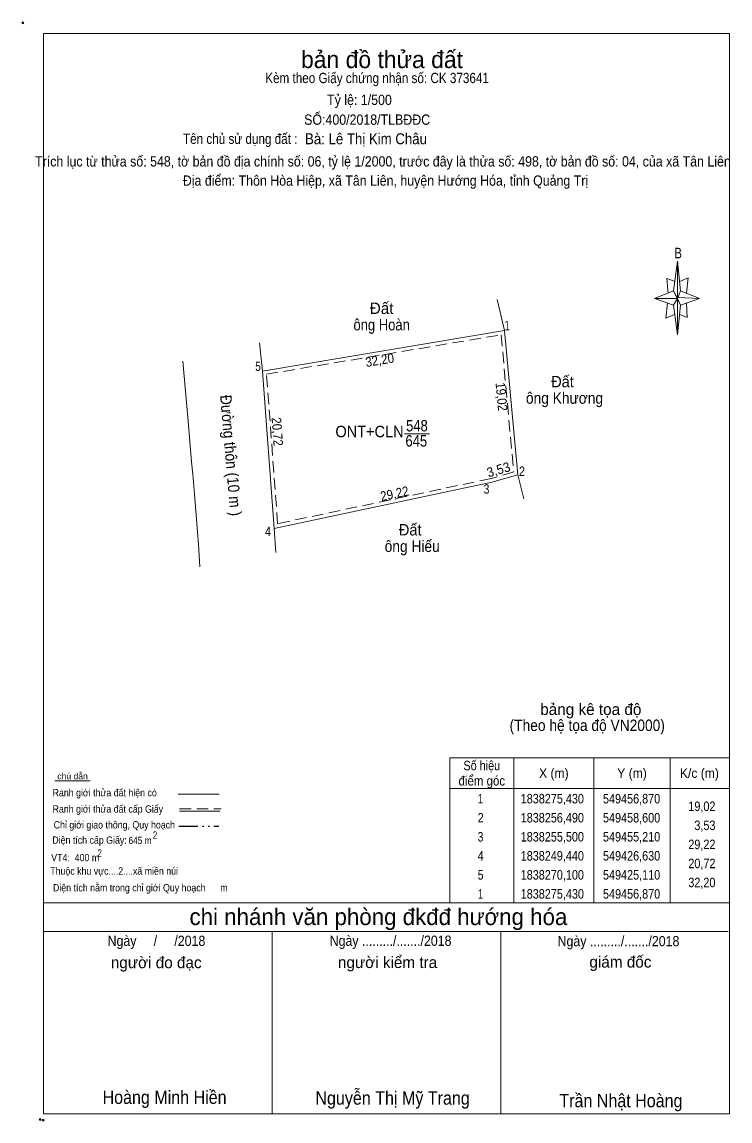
# Model space of a CAD drawing. Header units: metres. Extents: x 548819 to 549486, y 1838172 to 1838316.
# Drawn here: x 549393.6 to 549486.4, y 1838171.6 to 1838315.9 of the extents above; entities that cross this region are included whole.
import ezdxf
from ezdxf.enums import TextEntityAlignment as Align

# ---------------------------------------------------------------- set-up
doc = ezdxf.new("R2010")
doc.units = ezdxf.units.M
doc.header["$LTSCALE"] = 0.5
doc.header["$PDMODE"] = 32
doc.header["$PDSIZE"] = 0.25
for name, pattern in [('DASH_DOUBLE_DOT', [9.2, 5, -1.2, 0.3, -1.2, 0.3, -1.2]), ('DOTTED', [1.5, 0.3, -1.2]), ('MEDIUM_DASHED', [4.5, 3, -1.5])]:
    doc.linetypes.add(name, pattern=pattern)
for name, color, linetype, lineweight in [('1', 7, 'DOTTED', 13), ('10', 7, 'Continuous', 13), ('18', 7, 'Continuous', 25), ('23', 7, 'Continuous', 13), ('28', 7, 'Continuous', 13), ('61', 7, 'Continuous', 13), ('63', 7, 'Continuous', 13)]:
    doc.layers.add(name, color=color, linetype=linetype, lineweight=lineweight)
doc.layers.add('13', color=7, linetype='Continuous')

msp = doc.modelspace()

# ---------------------------------------------------------------- linework, layer by layer
at = {"layer": '1', "linetype": 'Continuous'}
msp.add_lwpolyline([(549456.87, 1838275.43), (549458.6, 1838256.49), (549455.21, 1838255.5), (549426.63, 1838249.44), (549425.11, 1838270.1)], close=True, dxfattribs=at)
at = {"layer": '1', "linetype": 'MEDIUM_DASHED'}
msp.add_lwpolyline([(549425.64, 1838269.68), (549456.42, 1838274.85), (549458.06, 1838256.85), (549455.09, 1838255.99), (549427.09, 1838250.05)], close=True, dxfattribs=at)
at = {"layer": '10'}
for p, q in [((549456.87, 1838275.43), (549455.91, 1838279.47)), ((549425.11, 1838270.1), (549456.87, 1838275.43)), ((549425.11, 1838270.1), (549456.87, 1838275.43)), ((549458.6, 1838256.49), (549459.4, 1838253.34)), ((549426.63, 1838249.44), (549455.21, 1838255.5))]:
    msp.add_line(p, q, dxfattribs=at)
msp.add_lwpolyline([(549426.63, 1838249.44), (549455.21, 1838255.5), (549458.6, 1838256.49), (549459.4, 1838253.34)], dxfattribs=at)
msp.add_lwpolyline([(549426.63, 1838249.44), (549455.21, 1838255.5), (549458.6, 1838256.49), (549459.4, 1838253.34)], dxfattribs=at)
at = {"layer": '18', "lineweight": 13}
for p, q in [((549456.87, 1838275.43), (549458.6, 1838256.49)), ((549424.71, 1838273.78), (549425.11, 1838270.1)), ((549415.95, 1838256.55), (549416.17, 1838253.92)), ((549416.17, 1838253.92), (549416.64, 1838248.44)), ((549416.64, 1838248.44), (549416.71, 1838247.37)), ((549416.71, 1838247.37), (549416.9, 1838244.4))]:
    msp.add_line(p, q, dxfattribs=at)
msp.add_lwpolyline([(549415.35, 1838263.52), (549415.81, 1838258.19), (549415.95, 1838256.55)], dxfattribs=at)
at = {"layer": '23'}
for q in [(549425.11, 1838270.1), (549425.11, 1838270.1), (549425.11, 1838270.1), (549426.84, 1838246.28)]:
    msp.add_line((549426.63, 1838249.44), q, dxfattribs=at)
at = {"layer": '28'}
for p, q in [((549396.38, 1838236.79), (549396.38, 1838294.17)), ((549479.04, 1838280.64), (549479.54, 1838284.54)), ((549479.94, 1838280.64), (549482.44, 1838279.64)), ((549479.04, 1838278.74), (549476.54, 1838279.64)), ((549479.94, 1838278.74), (549479.54, 1838274.84)), ((549480.74, 1838279.04), (549480.84, 1838277.14)), ((549480.84, 1838277.14), (549479.84, 1838277.54)), ((549396.38, 1838215.53), (549396.38, 1838236.79)), ((549397.88, 1838216.31), (549402.48, 1838216.31)), ((549414.04, 1838214.54), (549419.42, 1838214.54)), ((549414.24, 1838212.3), (549419.5, 1838212.3)), ((549396.38, 1838200.3), (549486.38, 1838200.3)), ((549396.38, 1838196.5), (549486.18, 1838196.5)), ((549396.38, 1838196.5), (549486.18, 1838196.5)), ((549396.38, 1838196.5), (549486.18, 1838196.5)), ((549426.38, 1838172.6), (549426.38, 1838196.5)), ((549456.38, 1838172.6), (549456.38, 1838196.5))]:
    msp.add_line(p, q, dxfattribs=at)
at = {"layer": '28', "linetype": 'MEDIUM_DASHED'}
msp.add_line((549414.24, 1838212.62), (549419.68, 1838212.62), dxfattribs=at)
at = {"layer": '28', "linetype": 'DASH_DOUBLE_DOT', "lineweight": 25}
msp.add_line((549414.14, 1838210.33), (549419.38, 1838210.33), dxfattribs=at)
at = {"layer": '28'}
for points in [[(549396.38, 1838294.17), (549396.38, 1838314.4), (549486.38, 1838314.4), (549486.38, 1838215.53)], [(549479.24, 1838281.84), (549478.14, 1838282.24), (549478.34, 1838280.34)], [(549479.84, 1838281.84), (549480.94, 1838282.34), (549480.74, 1838280.34)], [(549479.54, 1838279.64), (549479.04, 1838280.64), (549476.54, 1838279.64)], [(549479.54, 1838279.64), (549479.94, 1838278.74), (549482.44, 1838279.64)], [(549478.24, 1838279.04), (549478.04, 1838277.04), (549479.14, 1838277.54)], [(549486.38, 1838215.53), (549486.38, 1838172.6), (549396.38, 1838172.6), (549396.38, 1838215.53)], [(549486.38, 1838172.6), (549396.38, 1838172.6), (549396.38, 1838196.5)]]:
    msp.add_lwpolyline(points, dxfattribs=at)
for points in [[(549479.54, 1838284.54), (549479.94, 1838280.64), (549479.54, 1838279.64)], [(549479.54, 1838279.64), (549476.54, 1838279.64), (549479.04, 1838280.64), (549479.94, 1838278.74), (549482.44, 1838279.64), (549479.54, 1838279.74)], [(549479.54, 1838279.64), (549479.54, 1838274.84), (549479.04, 1838278.74)]]:
    msp.add_lwpolyline(points, close=True, dxfattribs=at)
for p in [(549393.68, 1838315.8), (549395.92, 1838171.82), (549396.32, 1838171.76)]:
    msp.add_point(p, dxfattribs=at)
at = {"layer": '61'}
msp.add_line((549414.67, 1838271.4), (549415.35, 1838263.52), dxfattribs=at)
at = {"layer": '63'}
for p, q in [((549443.74, 1838261.87), (549447, 1838261.87)), ((549458.08, 1838219.3), (549458.08, 1838200.3)), ((549468.58, 1838219.3), (549468.58, 1838200.3)), ((549478.58, 1838219.3), (549478.58, 1838200.3)), ((549449.68, 1838215.3), (549486.38, 1838215.3))]:
    msp.add_line(p, q, dxfattribs=at)
msp.add_lwpolyline([(549449.68, 1838219.3), (549486.38, 1838219.3), (549486.38, 1838200.3), (549449.68, 1838200.3)], close=True, dxfattribs=at)

# ---------------------------------------------------------------- texts
at = {"layer": '13', "width": 0.85}
for s, p in [('548', (549445.37, 1838262.17)), ('645', (549445.285, 1838260.18))]:
    msp.add_text(s, height=1.5, dxfattribs=at).set_placement(p, align=Align.CENTER)
at = {"layer": '13', "width": 0.95}
msp.add_text('ONT+CLN', height=1.5, dxfattribs=at).set_placement((549443.62, 1838261.41), align=Align.RIGHT)
at = {"layer": '28'}
for s, height, p in [('bản đồ thửa đất', 2.25, (549440.785, 1838309.87)), ('bảng kê tọa độ', 1.5, (549468.18, 1838224.94)), ('chi nhánh văn phòng đkđđ hướng hóa', 2.187, (549440.315, 1838197.36)), ('người đo đạc', 1.5, (549411.165, 1838191.7)), ('người kiểm tra', 1.5, (549441.515, 1838191.72)), ('giám đốc', 1.5, (549472.065, 1838191.78))]:
    msp.add_text(s, height=height, dxfattribs=at).set_placement(p, align=Align.CENTER)
for s, height, width, p in [('Kèm theo Giấy chứng nhận số: CK 373641', 1.35, 0.85, (549440.14, 1838307.9)), ('Tỷ lệ: 1/500', 1.35, 0.9, (549437.83, 1838305.03)), ('SỐ:400/2018/TLBĐĐC', 1.35, 0.9, (549438.835, 1838302.43)), ('Tên chủ sử dụng đất :', 1.35, 0.85, (549422.185, 1838299.92)), ('Trích lục từ thửa số: 548, tờ bản đồ địa chính số: 06, tỷ lệ 1/2000, trước đây là thửa số: 498, tờ bản đồ số: 04, của xã Tân Liên', 1.35, 0.9, (549440.91, 1838296.95)), ('Địa điểm: Thôn Hòa Hiệp, xã Tân Liên, huyện Hướng Hóa, tỉnh Quảng Trị', 1.35, 0.9, (549441.245, 1838294.43)), ('B', 1.378, 0.8, (549479.64, 1838284.9)), ('(Theo hệ tọa độ VN2000)', 1.5, 0.9, (549467.71, 1838222.84)), ('chú dẫn', 0.8, 1.05, (549400.19, 1838216.51)), ('Ranh giới thửa đất hiện có ', 0.96, 0.9, (549404.565, 1838214.26)), ('Ranh giới thửa đất cấp Giấy', 0.96, 0.9, (549404.82, 1838212.12)), ('Chỉ giới giao thông, Quy hoạch', 0.96, 0.9, (549405.67, 1838210.04)), ('Diện tích cấp Giấy: ', 0.96, 0.9, (549402.575, 1838208.04)), ('645 m ', 0.96, 0.85, (549409.19, 1838207.99)), ('2', 0.96, 0.8, (549411.01, 1838208.7)), ('2', 0.96, 0.8, (549411.01, 1838208.7)), ('2', 0.96, 0.8, (549403.75, 1838206.34)), (' VT4:  400 m ', 0.96, 0.9, (549400.535, 1838205.74)), ('Thuộc khu vực....2....xã miền núi', 0.96, 0.9, (549405.64, 1838203.98)), ('Diện tích nằm trong chỉ giới Quy hoạch      m', 0.96, 0.9, (549409.075, 1838201.78)), ('Ngày     /     /2018', 1.35, 0.9, (549411.195, 1838194.62)), ('Ngày ........./......./2018', 1.35, 0.9, (549441.91, 1838194.63)), ('Ngày ........./......./2018', 1.35, 0.9, (549471.81, 1838194.58)), ('Hoàng Minh Hiền', 1.75, 0.9, (549412.26, 1838173.88)), ('Nguyễn Thị Mỹ Trang', 1.75, 0.9, (549442.175, 1838173.78)), ('Trần Nhật Hoàng', 1.75, 0.9, (549472.13, 1838173.44))]:
    msp.add_text(s, height=height, dxfattribs=dict(at, width=width)).set_placement(p, align=Align.CENTER)
at = {"layer": '28', "width": 0.9}
msp.add_text('Bà: Lê Thị Kim Châu', height=1.44, dxfattribs=at).set_placement((549430.69, 1838299.87))
at = {"layer": '63'}
msp.add_text('Đất', height=1.5, dxfattribs=at).set_placement((549440.74, 1838277.59), align=Align.CENTER)
for s, height, width, p in [('ông Hoàn', 1.5, 0.85, (549440.74, 1838275.43)), ('Đất ', 1.5, 0.95, (549464.73, 1838267.96)), ('ông Khương', 1.5, 0.9, (549464.73, 1838265.8)), ('Đất ', 1.5, 0.95, (549444.75, 1838248.51)), ('ông Hiếu', 1.5, 0.9, (549444.75, 1838246.35)), ('Số hiệu', 1.25, 0.85, (549453.88, 1838217.68)), ('điểm góc', 1.25, 0.9, (549453.88, 1838215.68)), ('X (m)', 1.25, 0.95, (549463.33, 1838216.68)), ('Y (m)', 1.25, 0.95, (549473.585, 1838216.68)), ('K/c (m)', 1.25, 0.95, (549482.425, 1838216.68)), (' 1', 1.25, 0.75, (549453.53, 1838213.33)), ('1838275,430', 1.25, 0.85, (549463.13, 1838213.33)), ('549456,870', 1.25, 0.85, (549473.53, 1838213.33)), (' 2', 1.25, 0.85, (549453.535, 1838210.83)), ('1838256,490', 1.25, 0.85, (549463.13, 1838210.83)), ('549458,600', 1.25, 0.85, (549473.53, 1838210.83)), (' 3', 1.25, 0.8, (549453.525, 1838208.33)), ('1838255,500', 1.25, 0.85, (549463.13, 1838208.33)), ('549455,210', 1.25, 0.85, (549473.53, 1838208.33)), (' 4', 1.25, 0.85, (549453.53, 1838205.83)), ('1838249,440', 1.25, 0.85, (549463.13, 1838205.83)), ('549426,630', 1.25, 0.85, (549473.53, 1838205.83)), (' 5', 1.25, 0.8, (549453.535, 1838203.33)), ('1838270,100', 1.25, 0.85, (549463.13, 1838203.33)), ('549425,110', 1.25, 0.85, (549473.53, 1838203.33)), (' 1', 1.25, 0.75, (549453.53, 1838200.83)), ('1838275,430', 1.25, 0.85, (549463.13, 1838200.83)), ('549456,870', 1.25, 0.85, (549473.53, 1838200.83))]:
    msp.add_text(s, height=height, dxfattribs=dict(at, width=width)).set_placement(p, align=Align.CENTER)
for s, width, p in [(' 1', 0.75, (549457.55, 1838275.43)), (' 5', 0.8, (549424.89, 1838270.1)), (' 2', 0.85, (549459.54, 1838256.32)), (' 3', 0.8, (549454.87, 1838253.99)), (' 4', 0.85, (549426.23, 1838248.43)), ('19,02', 0.85, (549484.53, 1838212.33)), ('3,53', 0.85, (549484.53, 1838209.83)), ('29,22', 0.85, (549484.53, 1838207.33)), ('20,72', 0.85, (549484.53, 1838204.83)), ('32,20', 0.85, (549484.53, 1838202.33))]:
    msp.add_text(s, height=1.25, dxfattribs=dict(at, width=width)).set_placement(p, align=Align.RIGHT)
for s, height, rotation, width, p in [('32,20', 1.25, 9.527, 0.9, (549440.5866, 1838270.9283)), ('19,02', 1.25, 275.219, 0.9, (549455.8502, 1838266.6769)), ('Đường thôn (10 m )', 1.5, 274.878, 0.9, (549420.2141, 1838258.9588)), ('20,72', 1.25, 274.208, 0.9, (549426.436, 1838262.0909)), ('3,53', 1.25, 16.28, 0.95, (549456.2398, 1838256.5551)), ('29,22', 1.25, 11.971, 0.9, (549442.5604, 1838253.3929))]:
    msp.add_text(s, height=height, rotation=rotation, dxfattribs=dict(at, width=width)).set_placement(p, align=Align.CENTER)

doc.saveas('drawing.dxf')
